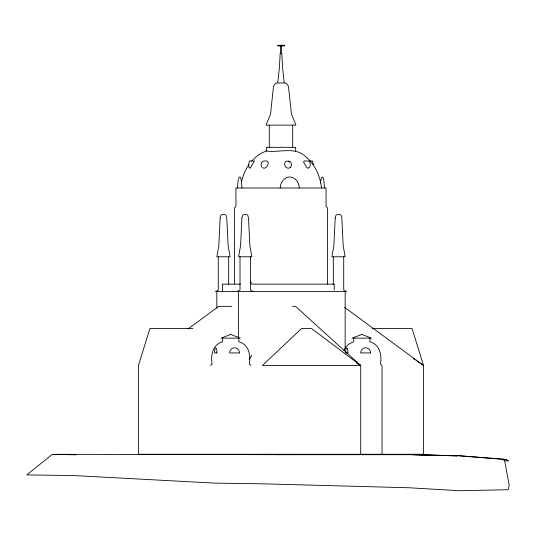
<?xml version="1.0" encoding="UTF-8"?>
<svg xmlns="http://www.w3.org/2000/svg" width="536" height="536" viewBox="0 0 536 536"><rect width="100%" height="100%" fill="white"/><g stroke="black" fill="none" stroke-linecap="round" stroke-linejoin="round"><path stroke-width="0.8" d="M237.502 188.002L238.151 180.163L238.875 177.758L239.719 176.914L240.57 177.758L241.294 180.163L241.944 188.002M249.722 167.286L249.669 168.371L250.808 167.286L254.433 160.974L249.408 160.974L248.644 164.673L248.865 167.286M280.174 53.399L279.356 68.193L277.715 82.98L284.268 82.98L282.633 68.193L281.815 53.399M320.307 183.037L321.412 177.758L322.263 176.914L323.114 177.758L323.831 180.163L324.488 188.002M280.214 188.002C280.281 182.635 284.053 177.161 289.748 176.914C295.437 177.161 299.209 182.635 299.276 188.002M309.795 167.286L310.31 164.673L309.795 162.06L308.535 160.974L304.153 160.974L303.59 162.06L306.532 167.286L308.307 168.371L309.044 167.286M241.488 181.657L243.27 175.567L245.749 169.865L248.871 164.673M343.951 350.712C345.285 346.249 349.432 343.194 353.74 341.841L353.74 338.142M290.673 167.286L291.638 164.673L290.673 162.06L288.355 160.974M249.14 359.468L251.86 355.201M251.652 161.242C255.518 156.606 260.684 153.135 266.325 151.025C279.102 152.921 294.572 146.395 305.205 156.251C314.826 163.962 320.22 175.915 321.533 188.002M210.521 365.505L212.142 364.024C210.487 355.308 212.738 344.159 222.648 341.841L222.648 338.142M187.948 329.017L218.728 306.337L231.833 306.337M237.14 291.55L240.014 290.07L240.014 256.784M287.182 160.974L285.052 162.06L284.542 164.673L285.842 167.286L288.294 168.371L290.472 167.286M277.259 82.98L275.39 83.536L273.521 86.309L270.533 114.047L266.05 125.136L295.932 125.136L291.45 114.047L288.462 86.309L286.599 83.536L284.73 82.98M76.099 454.789L52.18 454.428L26.8 474.909L73.787 475.559L214.882 483.117L263.122 483.834L409.41 487.773L459.513 490.735L508.081 489.716L509.2 485.388L504.41 459.365L458.823 455.741L413.357 454.689L276.837 454.716M309.708 160.974L312.582 160.974L313.346 164.673M222.366 284.154L240.476 284.154M222.132 291.55L215.385 291.55L218.266 290.07L218.266 256.784M222.366 291.55L346.598 291.55L343.723 290.07L343.723 256.784M292.455 306.337L295.51 306.337L360.715 365.505L360.715 454.26M192.92 328.528L149.906 328.528L138.442 365.505L138.442 454.26L423.547 454.26L423.547 365.505L412.084 328.528L372.379 328.528M345.653 352.936L347.978 352.936A5.112 1.159 -90 0 0 346.893 347.831A5.112 1.159 -90 0 0 345.66 352.273M360.715 365.505L262.399 365.505L301.527 328.528L311.557 328.528L360.715 365.505L356.487 362.865M53.875 454.32L278.479 454.682M411.728 454.702L457.242 455.861L413.357 454.689M504.41 459.365L506.105 459.426L508.724 461.034L503.726 460.638M458.823 455.741L506.105 459.426M287.812 161.249L289.688 162.06M253.005 291.55L250.419 290.07L250.419 256.784M262.875 167.647L264.007 168.371L266.352 167.286L267.966 164.673L268.181 162.06L266.593 160.974L263.866 160.974L261.843 162.06L261.005 164.673L261.843 167.286M413.202 358.483L414.583 359.422M415.963 360.36L423.547 365.505L344.601 307.322M250.935 365.505L249.32 364.024C250.975 355.308 248.724 344.159 238.815 341.841L238.815 338.142M250.419 281.192L251.86 284.154L334.236 284.154L334.236 290.07M382.027 454.26L382.027 365.505L380.413 364.024C382.067 355.308 379.81 344.159 369.9 341.841L369.9 338.142M345.164 291.55L345.164 348.889M333.318 256.784L333.318 284.241M327.476 284.026L327.476 207.975L326.035 206.494L326.035 188.002L235.947 188.002L235.947 206.494L234.513 207.975L234.513 284.026M295.658 151.025L295.658 147.326L266.325 147.326L266.325 151.025M292.696 125.136L292.696 147.681M281.755 45.265L281.755 46.002M269.286 125.136L269.286 147.681M238.58 291.55L238.58 337.935M228.671 256.784L228.671 284.241M222.608 284.154L222.608 291.55M216.825 291.55L216.825 308.166M280.991 46.002L280.703 53.399L281.279 53.399L280.991 46.002M220.149 217.958L218.815 245.696L216.825 256.784L230.105 256.784L228.115 245.696L226.788 217.958L225.958 215.184L225.127 214.628L221.804 214.628L220.973 215.184L220.149 217.958M241.897 217.958L240.57 245.696L238.58 256.784L251.86 256.784L249.87 245.696L248.537 217.958L247.712 215.184L246.882 214.628L243.558 214.628L242.728 215.184L241.897 217.958M335.201 217.958L333.874 245.696L331.878 256.784L345.164 256.784L343.167 245.696L341.841 217.958L341.01 215.184L340.179 214.628L336.863 214.628L336.032 215.184L335.201 217.958M230.728 334.444L221.033 338.142L240.43 338.142L230.728 334.444M361.82 334.444L352.118 338.142L371.522 338.142L361.82 334.444M284.268 45.265L277.715 45.265L277.715 46.002L284.268 46.002L284.268 45.265M216.886 352.936L214.561 352.936A5.112 1.159 -90 0 1 215.727 347.817A5.112 1.159 -90 0 1 216.886 352.936M239.525 352.936L229.562 352.936A5.112 4.978 -90 0 1 234.54 347.817A5.112 4.978 -90 0 1 239.525 352.936M370.617 352.936L360.654 352.936A5.112 4.978 -90 0 1 365.632 347.817A5.112 4.978 -90 0 1 370.617 352.936"/></g></svg>
